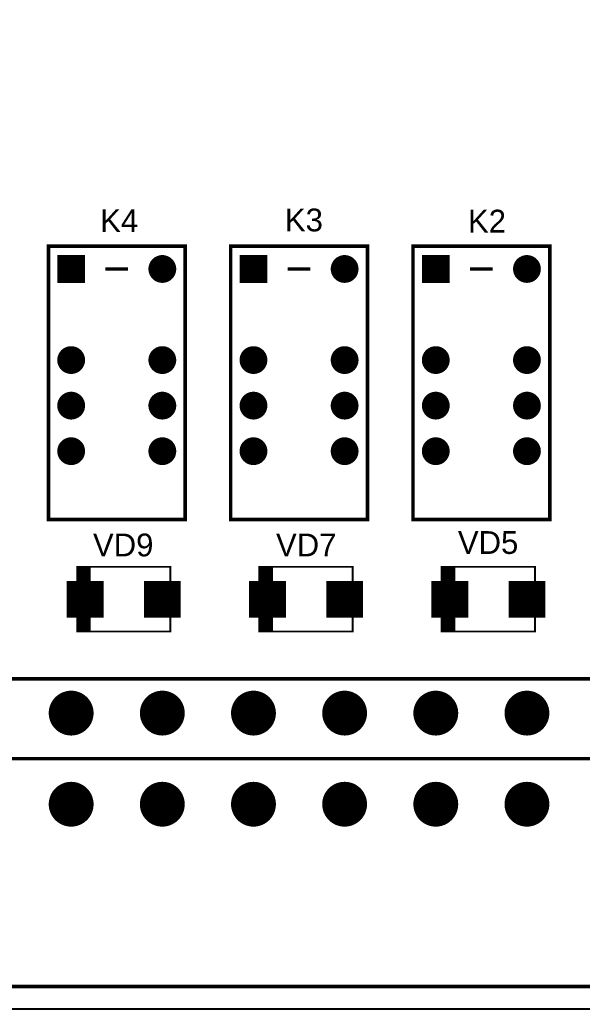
# Model space of a CAD drawing. Extents: x 51 to 816, y 111 to 274.
# Drawn here: x 275.6 to 314.8, y 122.9 to 191.9 of the extents above; entities that cross this region are included whole.
import ezdxf
from ezdxf.enums import TextEntityAlignment as Align

# ---------------------------------------------------------------- set-up
doc = ezdxf.new("R2010")
doc.units = 0
doc.header["$MEASUREMENT"] = 0
doc.layers.add('BOARD', color=7, linetype='Continuous')
doc.layers.add('TOP', color=7, linetype='Continuous')

msp = doc.modelspace()

# ---------------------------------------------------------------- linework, layer by layer
at = {"layer": 'BOARD'}
msp.add_lwpolyline([(63.2722, 251.484), (354.4197, 251.484), (354.4197, 122.8965), (63.2722, 122.8965)], close=True, dxfattribs=at)
at = {"layer": 'TOP'}
for points, const_width in [([(277.5847, 176.0778), (287.1097, 176.0778), (287.1097, 157.0278), (277.5847, 157.0278)], 0.25), ([(290.2847, 176.0778), (299.8097, 176.0778), (299.8097, 157.0278), (290.2847, 157.0278)], 0.25), ([(302.9847, 176.0778), (312.5097, 176.0778), (312.5097, 157.0278), (302.9847, 157.0278)], 0.25), ([(278.266, 175.3965), (280.0785, 175.3965), (280.0785, 173.584), (278.266, 173.584)], 0.125), ([(290.966, 175.3965), (292.7785, 175.3965), (292.7785, 173.584), (290.966, 173.584)], 0.125), ([(303.666, 175.3965), (305.4785, 175.3965), (305.4785, 173.584), (303.666, 173.584)], 0.125), ([(279.5847, 149.219), (279.5847, 153.724), (286.0847, 153.724), (286.0847, 149.219)], 0.125), ([(292.2847, 149.219), (292.2847, 153.724), (298.7847, 153.724), (298.7847, 149.219)], 0.125), ([(304.9847, 149.219), (304.9847, 153.724), (311.4847, 153.724), (311.4847, 149.219)], 0.125), ([(278.9285, 152.6903), (281.366, 152.6903), (281.366, 150.2528), (278.9285, 150.2528)], 0.125), ([(284.3035, 152.6903), (286.741, 152.6903), (286.741, 150.2528), (284.3035, 150.2528)], 0.125), ([(291.6285, 152.6903), (294.066, 152.6903), (294.066, 150.2528), (291.6285, 150.2528)], 0.125), ([(297.0035, 152.6903), (299.441, 152.6903), (299.441, 150.2528), (297.0035, 150.2528)], 0.125), ([(304.3285, 152.6903), (306.766, 152.6903), (306.766, 150.2528), (304.3285, 150.2528)], 0.125), ([(309.7035, 152.6903), (312.141, 152.6903), (312.141, 150.2528), (309.7035, 150.2528)], 0.125), ([(329.1785, 145.9153), (222.816, 145.9153), (222.816, 124.484), (329.1785, 124.484)], 0.25), ([(222.816, 140.359), (329.1785, 140.359), (329.1785, 124.484), (222.816, 124.484)], 0.25)]:
    msp.add_lwpolyline(points, close=True, dxfattribs=dict(at, const_width=const_width))
for points, const_width in [([(278.3035, 175.3965), (278.3035, 173.584)], 0.125), ([(278.4285, 175.3965), (278.4285, 173.584)], 0.125), ([(278.5535, 175.3965), (278.5535, 173.584)], 0.125), ([(278.6785, 175.3965), (278.6785, 173.584)], 0.125), ([(278.8035, 175.3965), (278.8035, 173.584)], 0.125), ([(278.9285, 175.3965), (278.9285, 173.584)], 0.125), ([(279.0535, 175.3965), (279.0535, 173.584)], 0.125), ([(279.1785, 175.3965), (279.1785, 173.584)], 0.125), ([(279.3035, 175.3965), (279.3035, 173.584)], 0.125), ([(279.4285, 175.3965), (279.4285, 173.584)], 0.125), ([(279.5535, 175.3965), (279.5535, 173.584)], 0.125), ([(279.6785, 175.3965), (279.6785, 173.584)], 0.125), ([(279.8035, 175.3965), (279.8035, 173.584)], 0.125), ([(279.9285, 175.3965), (279.9285, 173.584)], 0.125), ([(280.0535, 175.3965), (280.0535, 173.584)], 0.125), ([(284.9285, 175.174), (284.9285, 173.8065)], 0.125), ([(285.0535, 175.2653), (285.0535, 173.7153)], 0.125), ([(285.1785, 175.3278), (285.1785, 173.6528)], 0.125), ([(285.3035, 175.369), (285.3035, 173.6115)], 0.125), ([(285.4285, 175.3915), (285.4285, 173.589)], 0.125), ([(285.5535, 175.3953), (285.5535, 173.5853)], 0.125), ([(285.6785, 175.3828), (285.6785, 173.5978)], 0.125), ([(285.8035, 175.3515), (285.8035, 173.629)], 0.125), ([(285.9285, 175.3003), (285.9285, 173.6803)], 0.125), ([(286.0535, 175.224), (286.0535, 173.7565)], 0.125), ([(286.1785, 175.1153), (286.1785, 173.8653)], 0.125), ([(291.0535, 175.3965), (291.0535, 173.584)], 0.125), ([(291.1785, 175.3965), (291.1785, 173.584)], 0.125), ([(291.3035, 175.3965), (291.3035, 173.584)], 0.125), ([(291.4285, 175.3965), (291.4285, 173.584)], 0.125), ([(291.5535, 175.3965), (291.5535, 173.584)], 0.125), ([(291.6785, 175.3965), (291.6785, 173.584)], 0.125), ([(291.8035, 175.3965), (291.8035, 173.584)], 0.125), ([(291.9285, 175.3965), (291.9285, 173.584)], 0.125), ([(292.0535, 175.3965), (292.0535, 173.584)], 0.125), ([(292.1785, 175.3965), (292.1785, 173.584)], 0.125), ([(292.3035, 175.3965), (292.3035, 173.584)], 0.125), ([(292.4285, 175.3965), (292.4285, 173.584)], 0.125), ([(292.5535, 175.3965), (292.5535, 173.584)], 0.125), ([(292.6785, 175.3965), (292.6785, 173.584)], 0.125), ([(297.5535, 175.1015), (297.5535, 173.879)], 0.125), ([(297.6785, 175.2153), (297.6785, 173.7653)], 0.125), ([(297.8035, 175.2928), (297.8035, 173.6878)], 0.125), ([(297.9285, 175.3465), (297.9285, 173.634)], 0.125), ([(298.0535, 175.3803), (298.0535, 173.6003)], 0.125), ([(298.1785, 175.3953), (298.1785, 173.5853)], 0.125), ([(298.3035, 175.3928), (298.3035, 173.5878)], 0.125), ([(298.4285, 175.3715), (298.4285, 173.609)], 0.125), ([(298.5535, 175.3328), (298.5535, 173.6478)], 0.125), ([(298.6785, 175.2728), (298.6785, 173.7078)], 0.125), ([(298.8035, 175.1853), (298.8035, 173.7953)], 0.125), ([(303.6785, 175.3965), (303.6785, 173.584)], 0.125), ([(303.8035, 175.3965), (303.8035, 173.584)], 0.125), ([(303.9285, 175.3965), (303.9285, 173.584)], 0.125), ([(304.0535, 175.3965), (304.0535, 173.584)], 0.125), ([(304.1785, 175.3965), (304.1785, 173.584)], 0.125), ([(304.3035, 175.3965), (304.3035, 173.584)], 0.125), ([(304.4285, 175.3965), (304.4285, 173.584)], 0.125), ([(304.5535, 175.3965), (304.5535, 173.584)], 0.125), ([(304.6785, 175.3965), (304.6785, 173.584)], 0.125), ([(304.8035, 175.3965), (304.8035, 173.584)], 0.125), ([(304.9285, 175.3965), (304.9285, 173.584)], 0.125), ([(305.0535, 175.3965), (305.0535, 173.584)], 0.125), ([(305.1785, 175.3965), (305.1785, 173.584)], 0.125), ([(305.3035, 175.3965), (305.3035, 173.584)], 0.125), ([(305.4285, 175.3965), (305.4285, 173.584)], 0.125), ([(310.3035, 175.1515), (310.3035, 173.829)], 0.125), ([(310.4285, 175.249), (310.4285, 173.7315)], 0.125), ([(310.5535, 175.3178), (310.5535, 173.6628)], 0.125), ([(310.6785, 175.3628), (310.6785, 173.6178)], 0.125), ([(310.8035, 175.3878), (310.8035, 173.5928)], 0.125), ([(310.9285, 175.3953), (310.9285, 173.5853)], 0.125), ([(311.0535, 175.3865), (311.0535, 173.594)], 0.125), ([(311.1785, 175.359), (311.1785, 173.6215)], 0.125), ([(311.3035, 175.3115), (311.3035, 173.669)], 0.125), ([(311.4285, 175.2415), (311.4285, 173.739)], 0.125), ([(311.5535, 175.1403), (311.5535, 173.8403)], 0.125), ([(281.5535, 174.4903), (283.141, 174.4903)], 0.25), ([(284.6785, 174.8203), (284.6785, 174.1603)], 0.125), ([(284.8035, 175.0415), (284.8035, 173.939)], 0.125), ([(286.3035, 174.949), (286.3035, 174.0315)], 0.125), ([(294.2535, 174.4903), (295.841, 174.4903)], 0.25), ([(297.4285, 174.9265), (297.4285, 174.054)], 0.125), ([(298.9285, 175.0578), (298.9285, 173.9228)], 0.125), ([(299.0535, 174.8503), (299.0535, 174.1303)], 0.125), ([(306.9535, 174.4903), (308.541, 174.4903)], 0.25), ([(310.0535, 174.7478), (310.0535, 174.2328)], 0.125), ([(310.1785, 175.0078), (310.1785, 173.9728)], 0.125), ([(311.6785, 174.989), (311.6785, 173.9915)], 0.125), ([(311.8035, 174.7015), (311.8035, 174.279)], 0.125), ([(278.6785, 168.899), (278.6785, 167.3815)], 0.125), ([(278.8035, 168.9678), (278.8035, 167.3128)], 0.125), ([(278.9285, 169.0128), (278.9285, 167.2678)], 0.125), ([(279.0535, 169.0378), (279.0535, 167.2428)], 0.125), ([(279.1785, 169.0453), (279.1785, 167.2353)], 0.125), ([(279.3035, 169.0365), (279.3035, 167.244)], 0.125), ([(279.4285, 169.009), (279.4285, 167.2715)], 0.125), ([(279.5535, 168.9615), (279.5535, 167.319)], 0.125), ([(285.0535, 168.9153), (285.0535, 167.3653)], 0.125), ([(285.1785, 168.9778), (285.1785, 167.3028)], 0.125), ([(285.3035, 169.019), (285.3035, 167.2615)], 0.125), ([(285.4285, 169.0415), (285.4285, 167.239)], 0.125), ([(285.5535, 169.0453), (285.5535, 167.2353)], 0.125), ([(285.6785, 169.0328), (285.6785, 167.2478)], 0.125), ([(285.8035, 169.0015), (285.8035, 167.279)], 0.125), ([(285.9285, 168.9503), (285.9285, 167.3303)], 0.125), ([(291.4285, 168.9303), (291.4285, 167.3503)], 0.125), ([(291.5535, 168.9878), (291.5535, 167.2928)], 0.125), ([(291.6785, 169.0253), (291.6785, 167.2553)], 0.125), ([(291.8035, 169.0428), (291.8035, 167.2378)], 0.125), ([(291.9285, 169.044), (291.9285, 167.2365)], 0.125), ([(292.0535, 169.0278), (292.0535, 167.2528)], 0.125), ([(292.1785, 168.9928), (292.1785, 167.2878)], 0.125), ([(292.3035, 168.9365), (292.3035, 167.344)], 0.125), ([(297.8035, 168.9428), (297.8035, 167.3378)], 0.125), ([(297.9285, 168.9965), (297.9285, 167.284)], 0.125), ([(298.0535, 169.0303), (298.0535, 167.2503)], 0.125), ([(298.1785, 169.0453), (298.1785, 167.2353)], 0.125), ([(298.3035, 169.0428), (298.3035, 167.2378)], 0.125), ([(298.4285, 169.0215), (298.4285, 167.259)], 0.125), ([(298.5535, 168.9828), (298.5535, 167.2978)], 0.125), ([(298.6785, 168.9228), (298.6785, 167.3578)], 0.125), ([(304.1785, 168.9553), (304.1785, 167.3253)], 0.125), ([(304.3035, 169.0053), (304.3035, 167.2753)], 0.125), ([(304.4285, 169.034), (304.4285, 167.2465)], 0.125), ([(304.5535, 169.0453), (304.5535, 167.2353)], 0.125), ([(304.6785, 169.0403), (304.6785, 167.2403)], 0.125), ([(304.8035, 169.0153), (304.8035, 167.2653)], 0.125), ([(304.9285, 168.9728), (304.9285, 167.3078)], 0.125), ([(305.0535, 168.9078), (305.0535, 167.3728)], 0.125), ([(310.4285, 168.899), (310.4285, 167.3815)], 0.125), ([(310.5535, 168.9678), (310.5535, 167.3128)], 0.125), ([(310.6785, 169.0128), (310.6785, 167.2678)], 0.125), ([(310.8035, 169.0378), (310.8035, 167.2428)], 0.125), ([(310.9285, 169.0453), (310.9285, 167.2353)], 0.125), ([(311.0535, 169.0365), (311.0535, 167.244)], 0.125), ([(311.1785, 169.009), (311.1785, 167.2715)], 0.125), ([(311.3035, 168.9615), (311.3035, 167.319)], 0.125), ([(278.3035, 168.3978), (278.3035, 167.8828)], 0.125), ([(278.4285, 168.6578), (278.4285, 167.6228)], 0.125), ([(278.5535, 168.8015), (278.5535, 167.479)], 0.125), ([(279.6785, 168.8915), (279.6785, 167.389)], 0.125), ([(279.8035, 168.7903), (279.8035, 167.4903)], 0.125), ([(279.9285, 168.639), (279.9285, 167.6415)], 0.125), ([(280.0535, 168.3515), (280.0535, 167.929)], 0.125), ([(284.6785, 168.4703), (284.6785, 167.8103)], 0.125), ([(284.8035, 168.6915), (284.8035, 167.589)], 0.125), ([(284.9285, 168.824), (284.9285, 167.4565)], 0.125), ([(286.0535, 168.874), (286.0535, 167.4065)], 0.125), ([(286.1785, 168.7653), (286.1785, 167.5153)], 0.125), ([(286.3035, 168.599), (286.3035, 167.6815)], 0.125), ([(291.0535, 168.5278), (291.0535, 167.7528)], 0.125), ([(291.1785, 168.7228), (291.1785, 167.5578)], 0.125), ([(291.3035, 168.8453), (291.3035, 167.4353)], 0.125), ([(292.4285, 168.8553), (292.4285, 167.4253)], 0.125), ([(292.5535, 168.7378), (292.5535, 167.5428)], 0.125), ([(292.6785, 168.554), (292.6785, 167.7265)], 0.125), ([(297.4285, 168.5765), (297.4285, 167.704)], 0.125), ([(297.5535, 168.7515), (297.5535, 167.529)], 0.125), ([(297.6785, 168.8653), (297.6785, 167.4153)], 0.125), ([(298.8035, 168.8353), (298.8035, 167.4453)], 0.125), ([(298.9285, 168.7078), (298.9285, 167.5728)], 0.125), ([(299.0535, 168.5003), (299.0535, 167.7803)], 0.125), ([(303.6785, 168.2903), (303.6785, 167.9903)], 0.125), ([(303.8035, 168.619), (303.8035, 167.6615)], 0.125), ([(303.9285, 168.7778), (303.9285, 167.5028)], 0.125), ([(304.0535, 168.8828), (304.0535, 167.3978)], 0.125), ([(305.1785, 168.8128), (305.1785, 167.4678)], 0.125), ([(305.3035, 168.6753), (305.3035, 167.6053)], 0.125), ([(305.4285, 168.4365), (305.4285, 167.844)], 0.125), ([(310.0535, 168.3978), (310.0535, 167.8828)], 0.125), ([(310.1785, 168.6578), (310.1785, 167.6228)], 0.125), ([(310.3035, 168.8015), (310.3035, 167.479)], 0.125), ([(311.4285, 168.8915), (311.4285, 167.389)], 0.125), ([(311.5535, 168.7903), (311.5535, 167.4903)], 0.125), ([(311.6785, 168.639), (311.6785, 167.6415)], 0.125), ([(311.8035, 168.3515), (311.8035, 167.929)], 0.125), ([(278.4285, 165.4828), (278.4285, 164.4478)], 0.125), ([(278.5535, 165.6265), (278.5535, 164.304)], 0.125), ([(278.6785, 165.724), (278.6785, 164.2065)], 0.125), ([(278.8035, 165.7928), (278.8035, 164.1378)], 0.125), ([(278.9285, 165.8378), (278.9285, 164.0928)], 0.125), ([(279.0535, 165.8628), (279.0535, 164.0678)], 0.125), ([(279.1785, 165.8703), (279.1785, 164.0603)], 0.125), ([(279.3035, 165.8615), (279.3035, 164.069)], 0.125), ([(279.4285, 165.834), (279.4285, 164.0965)], 0.125), ([(279.5535, 165.7865), (279.5535, 164.144)], 0.125), ([(279.6785, 165.7165), (279.6785, 164.214)], 0.125), ([(279.8035, 165.6153), (279.8035, 164.3153)], 0.125), ([(279.9285, 165.464), (279.9285, 164.4665)], 0.125), ([(284.8035, 165.5165), (284.8035, 164.414)], 0.125), ([(284.9285, 165.649), (284.9285, 164.2815)], 0.125), ([(285.0535, 165.7403), (285.0535, 164.1903)], 0.125), ([(285.1785, 165.8028), (285.1785, 164.1278)], 0.125), ([(285.3035, 165.844), (285.3035, 164.0865)], 0.125), ([(285.4285, 165.8665), (285.4285, 164.064)], 0.125), ([(285.5535, 165.8703), (285.5535, 164.0603)], 0.125), ([(285.6785, 165.8578), (285.6785, 164.0728)], 0.125), ([(285.8035, 165.8265), (285.8035, 164.104)], 0.125), ([(285.9285, 165.7753), (285.9285, 164.1553)], 0.125), ([(286.0535, 165.699), (286.0535, 164.2315)], 0.125), ([(286.1785, 165.5903), (286.1785, 164.3403)], 0.125), ([(291.1785, 165.5478), (291.1785, 164.3828)], 0.125), ([(291.3035, 165.6703), (291.3035, 164.2603)], 0.125), ([(291.4285, 165.7553), (291.4285, 164.1753)], 0.125), ([(291.5535, 165.8128), (291.5535, 164.1178)], 0.125), ([(291.6785, 165.8503), (291.6785, 164.0803)], 0.125), ([(291.8035, 165.8678), (291.8035, 164.0628)], 0.125), ([(291.9285, 165.869), (291.9285, 164.0615)], 0.125), ([(292.0535, 165.8528), (292.0535, 164.0778)], 0.125), ([(292.1785, 165.8178), (292.1785, 164.1128)], 0.125), ([(292.3035, 165.7615), (292.3035, 164.169)], 0.125), ([(292.4285, 165.6803), (292.4285, 164.2503)], 0.125), ([(292.5535, 165.5628), (292.5535, 164.3678)], 0.125), ([(297.5535, 165.5765), (297.5535, 164.354)], 0.125), ([(297.6785, 165.6903), (297.6785, 164.2403)], 0.125), ([(297.8035, 165.7678), (297.8035, 164.1628)], 0.125), ([(297.9285, 165.8215), (297.9285, 164.109)], 0.125), ([(298.0535, 165.8553), (298.0535, 164.0753)], 0.125), ([(298.1785, 165.8703), (298.1785, 164.0603)], 0.125), ([(298.3035, 165.8678), (298.3035, 164.0628)], 0.125), ([(298.4285, 165.8465), (298.4285, 164.084)], 0.125), ([(298.5535, 165.8078), (298.5535, 164.1228)], 0.125), ([(298.6785, 165.7478), (298.6785, 164.1828)], 0.125), ([(298.8035, 165.6603), (298.8035, 164.2703)], 0.125), ([(298.9285, 165.5328), (298.9285, 164.3978)], 0.125), ([(303.9285, 165.6028), (303.9285, 164.3278)], 0.125), ([(304.0535, 165.7078), (304.0535, 164.2228)], 0.125), ([(304.1785, 165.7803), (304.1785, 164.1503)], 0.125), ([(304.3035, 165.8303), (304.3035, 164.1003)], 0.125), ([(304.4285, 165.859), (304.4285, 164.0715)], 0.125), ([(304.5535, 165.8703), (304.5535, 164.0603)], 0.125), ([(304.6785, 165.8653), (304.6785, 164.0653)], 0.125), ([(304.8035, 165.8403), (304.8035, 164.0903)], 0.125), ([(304.9285, 165.7978), (304.9285, 164.1328)], 0.125), ([(305.0535, 165.7328), (305.0535, 164.1978)], 0.125), ([(305.1785, 165.6378), (305.1785, 164.2928)], 0.125), ([(305.3035, 165.5003), (305.3035, 164.4303)], 0.125), ([(310.1785, 165.4828), (310.1785, 164.4478)], 0.125), ([(310.3035, 165.6265), (310.3035, 164.304)], 0.125), ([(310.4285, 165.724), (310.4285, 164.2065)], 0.125), ([(310.5535, 165.7928), (310.5535, 164.1378)], 0.125), ([(310.6785, 165.8378), (310.6785, 164.0928)], 0.125), ([(310.8035, 165.8628), (310.8035, 164.0678)], 0.125), ([(310.9285, 165.8703), (310.9285, 164.0603)], 0.125), ([(311.0535, 165.8615), (311.0535, 164.069)], 0.125), ([(311.1785, 165.834), (311.1785, 164.0965)], 0.125), ([(311.3035, 165.7865), (311.3035, 164.144)], 0.125), ([(311.4285, 165.7165), (311.4285, 164.214)], 0.125), ([(311.5535, 165.6153), (311.5535, 164.3153)], 0.125), ([(311.6785, 165.464), (311.6785, 164.4665)], 0.125), ([(278.3035, 165.2228), (278.3035, 164.7078)], 0.125), ([(280.0535, 165.1765), (280.0535, 164.754)], 0.125), ([(284.6785, 165.2953), (284.6785, 164.6353)], 0.125), ([(286.3035, 165.424), (286.3035, 164.5065)], 0.125), ([(291.0535, 165.3528), (291.0535, 164.5778)], 0.125), ([(292.6785, 165.379), (292.6785, 164.5515)], 0.125), ([(297.4285, 165.4015), (297.4285, 164.529)], 0.125), ([(299.0535, 165.3253), (299.0535, 164.6053)], 0.125), ([(303.6785, 165.1153), (303.6785, 164.8153)], 0.125), ([(303.8035, 165.444), (303.8035, 164.4865)], 0.125), ([(305.4285, 165.2615), (305.4285, 164.669)], 0.125), ([(310.0535, 165.2228), (310.0535, 164.7078)], 0.125), ([(311.8035, 165.1765), (311.8035, 164.754)], 0.125), ([(279.0535, 162.6878), (279.0535, 160.8928)], 0.125), ([(279.1785, 162.6953), (279.1785, 160.8853)], 0.125), ([(285.4285, 162.6915), (285.4285, 160.889)], 0.125), ([(285.5535, 162.6953), (285.5535, 160.8853)], 0.125), ([(291.8035, 162.6928), (291.8035, 160.8878)], 0.125), ([(291.9285, 162.694), (291.9285, 160.8865)], 0.125), ([(298.1785, 162.6953), (298.1785, 160.8853)], 0.125), ([(298.3035, 162.6928), (298.3035, 160.8878)], 0.125), ([(304.5535, 162.6953), (304.5535, 160.8853)], 0.125), ([(304.6785, 162.6903), (304.6785, 160.8903)], 0.125), ([(310.8035, 162.6878), (310.8035, 160.8928)], 0.125), ([(310.9285, 162.6953), (310.9285, 160.8853)], 0.125), ([(278.3035, 162.0478), (278.3035, 161.5328)], 0.125), ([(278.4285, 162.3078), (278.4285, 161.2728)], 0.125), ([(278.5535, 162.4515), (278.5535, 161.129)], 0.125), ([(278.6785, 162.549), (278.6785, 161.0315)], 0.125), ([(278.8035, 162.6178), (278.8035, 160.9628)], 0.125), ([(278.9285, 162.6628), (278.9285, 160.9178)], 0.125), ([(279.3035, 162.6865), (279.3035, 160.894)], 0.125), ([(279.4285, 162.659), (279.4285, 160.9215)], 0.125), ([(279.5535, 162.6115), (279.5535, 160.969)], 0.125), ([(279.6785, 162.5415), (279.6785, 161.039)], 0.125), ([(279.8035, 162.4403), (279.8035, 161.1403)], 0.125), ([(279.9285, 162.289), (279.9285, 161.2915)], 0.125), ([(280.0535, 162.0015), (280.0535, 161.579)], 0.125), ([(284.6785, 162.1203), (284.6785, 161.4603)], 0.125), ([(284.8035, 162.3415), (284.8035, 161.239)], 0.125), ([(284.9285, 162.474), (284.9285, 161.1065)], 0.125), ([(285.0535, 162.5653), (285.0535, 161.0153)], 0.125), ([(285.1785, 162.6278), (285.1785, 160.9528)], 0.125), ([(285.3035, 162.669), (285.3035, 160.9115)], 0.125), ([(285.6785, 162.6828), (285.6785, 160.8978)], 0.125), ([(285.8035, 162.6515), (285.8035, 160.929)], 0.125), ([(285.9285, 162.6003), (285.9285, 160.9803)], 0.125), ([(286.0535, 162.524), (286.0535, 161.0565)], 0.125), ([(286.1785, 162.4153), (286.1785, 161.1653)], 0.125), ([(286.3035, 162.249), (286.3035, 161.3315)], 0.125), ([(291.0535, 162.1778), (291.0535, 161.4028)], 0.125), ([(291.1785, 162.3728), (291.1785, 161.2078)], 0.125), ([(291.3035, 162.4953), (291.3035, 161.0853)], 0.125), ([(291.4285, 162.5803), (291.4285, 161.0003)], 0.125), ([(291.5535, 162.6378), (291.5535, 160.9428)], 0.125), ([(291.6785, 162.6753), (291.6785, 160.9053)], 0.125), ([(292.0535, 162.6778), (292.0535, 160.9028)], 0.125), ([(292.1785, 162.6428), (292.1785, 160.9378)], 0.125), ([(292.3035, 162.5865), (292.3035, 160.994)], 0.125), ([(292.4285, 162.5053), (292.4285, 161.0753)], 0.125), ([(292.5535, 162.3878), (292.5535, 161.1928)], 0.125), ([(292.6785, 162.204), (292.6785, 161.3765)], 0.125), ([(297.4285, 162.2265), (297.4285, 161.354)], 0.125), ([(297.5535, 162.4015), (297.5535, 161.179)], 0.125), ([(297.6785, 162.5153), (297.6785, 161.0653)], 0.125), ([(297.8035, 162.5928), (297.8035, 160.9878)], 0.125), ([(297.9285, 162.6465), (297.9285, 160.934)], 0.125), ([(298.0535, 162.6803), (298.0535, 160.9003)], 0.125), ([(298.4285, 162.6715), (298.4285, 160.909)], 0.125), ([(298.5535, 162.6328), (298.5535, 160.9478)], 0.125), ([(298.6785, 162.5728), (298.6785, 161.0078)], 0.125), ([(298.8035, 162.4853), (298.8035, 161.0953)], 0.125), ([(298.9285, 162.3578), (298.9285, 161.2228)], 0.125), ([(299.0535, 162.1503), (299.0535, 161.4303)], 0.125), ([(303.8035, 162.269), (303.8035, 161.3115)], 0.125), ([(303.9285, 162.4278), (303.9285, 161.1528)], 0.125), ([(304.0535, 162.5328), (304.0535, 161.0478)], 0.125), ([(304.1785, 162.6053), (304.1785, 160.9753)], 0.125), ([(304.3035, 162.6553), (304.3035, 160.9253)], 0.125), ([(304.4285, 162.684), (304.4285, 160.8965)], 0.125), ([(304.8035, 162.6653), (304.8035, 160.9153)], 0.125), ([(304.9285, 162.6228), (304.9285, 160.9578)], 0.125), ([(305.0535, 162.5578), (305.0535, 161.0228)], 0.125), ([(305.1785, 162.4628), (305.1785, 161.1178)], 0.125), ([(305.3035, 162.3253), (305.3035, 161.2553)], 0.125), ([(305.4285, 162.0865), (305.4285, 161.494)], 0.125), ([(310.0535, 162.0478), (310.0535, 161.5328)], 0.125), ([(310.1785, 162.3078), (310.1785, 161.2728)], 0.125), ([(310.3035, 162.4515), (310.3035, 161.129)], 0.125), ([(310.4285, 162.549), (310.4285, 161.0315)], 0.125), ([(310.5535, 162.6178), (310.5535, 160.9628)], 0.125), ([(310.6785, 162.6628), (310.6785, 160.9178)], 0.125), ([(311.0535, 162.6865), (311.0535, 160.894)], 0.125), ([(311.1785, 162.659), (311.1785, 160.9215)], 0.125), ([(311.3035, 162.6115), (311.3035, 160.969)], 0.125), ([(311.4285, 162.5415), (311.4285, 161.039)], 0.125), ([(311.5535, 162.4403), (311.5535, 161.1403)], 0.125), ([(311.6785, 162.289), (311.6785, 161.2915)], 0.125), ([(311.8035, 162.0015), (311.8035, 161.579)], 0.125), ([(303.6785, 161.9403), (303.6785, 161.6403)], 0.125), ([(279.7097, 149.219), (279.7097, 153.724)], 0.125), ([(279.8347, 149.219), (279.8347, 153.724)], 0.125), ([(279.9597, 149.219), (279.9597, 153.724)], 0.125), ([(280.0847, 149.219), (280.0847, 153.724)], 0.125), ([(280.2097, 149.219), (280.2097, 153.724)], 0.125), ([(280.3347, 149.219), (280.3347, 153.724)], 0.125), ([(280.4597, 149.219), (280.4597, 153.724)], 0.125), ([(292.4097, 149.219), (292.4097, 153.724)], 0.125), ([(292.5347, 149.219), (292.5347, 153.724)], 0.125), ([(292.6597, 149.219), (292.6597, 153.724)], 0.125), ([(292.7847, 149.219), (292.7847, 153.724)], 0.125), ([(292.9097, 149.219), (292.9097, 153.724)], 0.125), ([(293.0347, 149.219), (293.0347, 153.724)], 0.125), ([(293.1597, 149.219), (293.1597, 153.724)], 0.125), ([(305.1097, 149.219), (305.1097, 153.724)], 0.125), ([(305.2347, 149.219), (305.2347, 153.724)], 0.125), ([(305.3597, 149.219), (305.3597, 153.724)], 0.125), ([(305.4847, 149.219), (305.4847, 153.724)], 0.125), ([(305.6097, 149.219), (305.6097, 153.724)], 0.125), ([(305.7347, 149.219), (305.7347, 153.724)], 0.125), ([(305.8597, 149.219), (305.8597, 153.724)], 0.125), ([(278.9285, 152.6903), (278.9285, 150.2528)], 0.125), ([(279.0535, 152.6903), (279.0535, 150.2528)], 0.125), ([(279.1785, 152.6903), (279.1785, 150.2528)], 0.125), ([(279.3035, 152.6903), (279.3035, 150.2528)], 0.125), ([(279.4285, 152.6903), (279.4285, 150.2528)], 0.125), ([(279.5535, 152.6903), (279.5535, 150.2528)], 0.125), ([(279.6785, 152.6903), (279.6785, 150.2528)], 0.125), ([(279.8035, 152.6903), (279.8035, 150.2528)], 0.125), ([(279.9285, 152.6903), (279.9285, 150.2528)], 0.125), ([(280.0535, 152.6903), (280.0535, 150.2528)], 0.125), ([(280.1785, 152.6903), (280.1785, 150.2528)], 0.125), ([(280.3035, 152.6903), (280.3035, 150.2528)], 0.125), ([(280.4285, 152.6903), (280.4285, 150.2528)], 0.125), ([(280.5535, 152.6903), (280.5535, 150.2528)], 0.125), ([(280.6785, 152.6903), (280.6785, 150.2528)], 0.125), ([(280.8035, 152.6903), (280.8035, 150.2528)], 0.125), ([(280.9285, 152.6903), (280.9285, 150.2528)], 0.125), ([(281.0535, 152.6903), (281.0535, 150.2528)], 0.125), ([(281.1785, 152.6903), (281.1785, 150.2528)], 0.125), ([(281.3035, 152.6903), (281.3035, 150.2528)], 0.125), ([(284.3035, 152.6903), (284.3035, 150.2528)], 0.125), ([(284.4285, 152.6903), (284.4285, 150.2528)], 0.125), ([(284.5535, 152.6903), (284.5535, 150.2528)], 0.125), ([(284.6785, 152.6903), (284.6785, 150.2528)], 0.125), ([(284.8035, 152.6903), (284.8035, 150.2528)], 0.125), ([(284.9285, 152.6903), (284.9285, 150.2528)], 0.125), ([(285.0535, 152.6903), (285.0535, 150.2528)], 0.125), ([(285.1785, 152.6903), (285.1785, 150.2528)], 0.125), ([(285.3035, 152.6903), (285.3035, 150.2528)], 0.125), ([(285.4285, 152.6903), (285.4285, 150.2528)], 0.125), ([(285.5535, 152.6903), (285.5535, 150.2528)], 0.125), ([(285.6785, 152.6903), (285.6785, 150.2528)], 0.125), ([(285.8035, 152.6903), (285.8035, 150.2528)], 0.125), ([(285.9285, 152.6903), (285.9285, 150.2528)], 0.125), ([(286.0535, 152.6903), (286.0535, 150.2528)], 0.125), ([(286.1785, 152.6903), (286.1785, 150.2528)], 0.125), ([(286.3035, 152.6903), (286.3035, 150.2528)], 0.125), ([(286.4285, 152.6903), (286.4285, 150.2528)], 0.125), ([(286.5535, 152.6903), (286.5535, 150.2528)], 0.125), ([(286.6785, 152.6903), (286.6785, 150.2528)], 0.125), ([(291.6785, 152.6903), (291.6785, 150.2528)], 0.125), ([(291.8035, 152.6903), (291.8035, 150.2528)], 0.125), ([(291.9285, 152.6903), (291.9285, 150.2528)], 0.125), ([(292.0535, 152.6903), (292.0535, 150.2528)], 0.125), ([(292.1785, 152.6903), (292.1785, 150.2528)], 0.125), ([(292.3035, 152.6903), (292.3035, 150.2528)], 0.125), ([(292.4285, 152.6903), (292.4285, 150.2528)], 0.125), ([(292.5535, 152.6903), (292.5535, 150.2528)], 0.125), ([(292.6785, 152.6903), (292.6785, 150.2528)], 0.125), ([(292.8035, 152.6903), (292.8035, 150.2528)], 0.125), ([(292.9285, 152.6903), (292.9285, 150.2528)], 0.125), ([(293.0535, 152.6903), (293.0535, 150.2528)], 0.125), ([(293.1785, 152.6903), (293.1785, 150.2528)], 0.125), ([(293.3035, 152.6903), (293.3035, 150.2528)], 0.125), ([(293.4285, 152.6903), (293.4285, 150.2528)], 0.125), ([(293.5535, 152.6903), (293.5535, 150.2528)], 0.125), ([(293.6785, 152.6903), (293.6785, 150.2528)], 0.125), ([(293.8035, 152.6903), (293.8035, 150.2528)], 0.125), ([(293.9285, 152.6903), (293.9285, 150.2528)], 0.125), ([(294.0535, 152.6903), (294.0535, 150.2528)], 0.125), ([(297.0535, 152.6903), (297.0535, 150.2528)], 0.125), ([(297.1785, 152.6903), (297.1785, 150.2528)], 0.125), ([(297.3035, 152.6903), (297.3035, 150.2528)], 0.125), ([(297.4285, 152.6903), (297.4285, 150.2528)], 0.125), ([(297.5535, 152.6903), (297.5535, 150.2528)], 0.125), ([(297.6785, 152.6903), (297.6785, 150.2528)], 0.125), ([(297.8035, 152.6903), (297.8035, 150.2528)], 0.125), ([(297.9285, 152.6903), (297.9285, 150.2528)], 0.125), ([(298.0535, 152.6903), (298.0535, 150.2528)], 0.125), ([(298.1785, 152.6903), (298.1785, 150.2528)], 0.125), ([(298.3035, 152.6903), (298.3035, 150.2528)], 0.125), ([(298.4285, 152.6903), (298.4285, 150.2528)], 0.125), ([(298.5535, 152.6903), (298.5535, 150.2528)], 0.125), ([(298.6785, 152.6903), (298.6785, 150.2528)], 0.125), ([(298.8035, 152.6903), (298.8035, 150.2528)], 0.125), ([(298.9285, 152.6903), (298.9285, 150.2528)], 0.125), ([(299.0535, 152.6903), (299.0535, 150.2528)], 0.125), ([(299.1785, 152.6903), (299.1785, 150.2528)], 0.125), ([(299.3035, 152.6903), (299.3035, 150.2528)], 0.125), ([(299.4285, 152.6903), (299.4285, 150.2528)], 0.125), ([(304.4285, 152.6903), (304.4285, 150.2528)], 0.125), ([(304.5535, 152.6903), (304.5535, 150.2528)], 0.125), ([(304.6785, 152.6903), (304.6785, 150.2528)], 0.125), ([(304.8035, 152.6903), (304.8035, 150.2528)], 0.125), ([(304.9285, 152.6903), (304.9285, 150.2528)], 0.125), ([(305.0535, 152.6903), (305.0535, 150.2528)], 0.125), ([(305.1785, 152.6903), (305.1785, 150.2528)], 0.125), ([(305.3035, 152.6903), (305.3035, 150.2528)], 0.125), ([(305.4285, 152.6903), (305.4285, 150.2528)], 0.125), ([(305.5535, 152.6903), (305.5535, 150.2528)], 0.125), ([(305.6785, 152.6903), (305.6785, 150.2528)], 0.125), ([(305.8035, 152.6903), (305.8035, 150.2528)], 0.125), ([(305.9285, 152.6903), (305.9285, 150.2528)], 0.125), ([(306.0535, 152.6903), (306.0535, 150.2528)], 0.125), ([(306.1785, 152.6903), (306.1785, 150.2528)], 0.125), ([(306.3035, 152.6903), (306.3035, 150.2528)], 0.125), ([(306.4285, 152.6903), (306.4285, 150.2528)], 0.125), ([(306.5535, 152.6903), (306.5535, 150.2528)], 0.125), ([(306.6785, 152.6903), (306.6785, 150.2528)], 0.125), ([(309.8035, 152.6903), (309.8035, 150.2528)], 0.125), ([(309.9285, 152.6903), (309.9285, 150.2528)], 0.125), ([(310.0535, 152.6903), (310.0535, 150.2528)], 0.125), ([(310.1785, 152.6903), (310.1785, 150.2528)], 0.125), ([(310.3035, 152.6903), (310.3035, 150.2528)], 0.125), ([(310.4285, 152.6903), (310.4285, 150.2528)], 0.125), ([(310.5535, 152.6903), (310.5535, 150.2528)], 0.125), ([(310.6785, 152.6903), (310.6785, 150.2528)], 0.125), ([(310.8035, 152.6903), (310.8035, 150.2528)], 0.125), ([(310.9285, 152.6903), (310.9285, 150.2528)], 0.125), ([(311.0535, 152.6903), (311.0535, 150.2528)], 0.125), ([(311.1785, 152.6903), (311.1785, 150.2528)], 0.125), ([(311.3035, 152.6903), (311.3035, 150.2528)], 0.125), ([(311.4285, 152.6903), (311.4285, 150.2528)], 0.125), ([(311.5535, 152.6903), (311.5535, 150.2528)], 0.125), ([(311.6785, 152.6903), (311.6785, 150.2528)], 0.125), ([(311.8035, 152.6903), (311.8035, 150.2528)], 0.125), ([(311.9285, 152.6903), (311.9285, 150.2528)], 0.125), ([(312.0535, 152.6903), (312.0535, 150.2528)], 0.125), ([(278.4285, 144.8365), (278.4285, 142.2315)], 0.125), ([(278.5535, 144.9003), (278.5535, 142.1678)], 0.125), ([(278.6785, 144.9503), (278.6785, 142.1178)], 0.125), ([(278.8035, 144.9878), (278.8035, 142.0803)], 0.125), ([(278.9285, 145.014), (278.9285, 142.054)], 0.125), ([(279.0535, 145.029), (279.0535, 142.039)], 0.125), ([(279.1785, 145.0328), (279.1785, 142.0353)], 0.125), ([(279.3035, 145.0278), (279.3035, 142.0403)], 0.125), ([(279.4285, 145.0115), (279.4285, 142.0565)], 0.125), ([(279.5535, 144.984), (279.5535, 142.084)], 0.125), ([(279.6785, 144.9453), (279.6785, 142.1228)], 0.125), ([(279.8035, 144.894), (279.8035, 142.174)], 0.125), ([(279.9285, 144.829), (279.9285, 142.239)], 0.125), ([(284.6785, 144.774), (284.6785, 142.294)], 0.125), ([(284.8035, 144.8503), (284.8035, 142.2178)], 0.125), ([(284.9285, 144.9103), (284.9285, 142.1578)], 0.125), ([(285.0535, 144.9578), (285.0535, 142.1103)], 0.125), ([(285.1785, 144.994), (285.1785, 142.074)], 0.125), ([(285.3035, 145.0178), (285.3035, 142.0503)], 0.125), ([(285.4285, 145.0303), (285.4285, 142.0378)], 0.125), ([(285.5535, 145.0328), (285.5535, 142.0353)], 0.125), ([(285.6785, 145.0253), (285.6785, 142.0428)], 0.125), ([(285.8035, 145.0065), (285.8035, 142.0615)], 0.125), ([(285.9285, 144.9778), (285.9285, 142.0903)], 0.125), ([(286.0535, 144.9365), (286.0535, 142.1315)], 0.125), ([(286.1785, 144.8828), (286.1785, 142.1853)], 0.125), ([(286.3035, 144.814), (286.3035, 142.254)], 0.125), ([(291.0535, 144.7903), (291.0535, 142.2778)], 0.125), ([(291.1785, 144.8628), (291.1785, 142.2053)], 0.125), ([(291.3035, 144.9215), (291.3035, 142.1465)], 0.125), ([(291.4285, 144.9665), (291.4285, 142.1015)], 0.125), ([(291.5535, 144.999), (291.5535, 142.069)], 0.125), ([(291.6785, 145.0203), (291.6785, 142.0478)], 0.125), ([(291.8035, 145.0315), (291.8035, 142.0365)], 0.125), ([(291.9285, 145.0328), (291.9285, 142.0353)], 0.125), ([(292.0535, 145.0228), (292.0535, 142.0453)], 0.125), ([(292.1785, 145.0015), (292.1785, 142.0665)], 0.125), ([(292.3035, 144.9703), (292.3035, 142.0978)], 0.125), ([(292.4285, 144.9265), (292.4285, 142.1415)], 0.125), ([(292.5535, 144.8703), (292.5535, 142.1978)], 0.125), ([(292.6785, 144.7978), (292.6785, 142.2703)], 0.125), ([(297.4285, 144.8065), (297.4285, 142.2615)], 0.125), ([(297.5535, 144.8765), (297.5535, 142.1915)], 0.125), ([(297.6785, 144.9315), (297.6785, 142.1365)], 0.125), ([(297.8035, 144.974), (297.8035, 142.094)], 0.125), ([(297.9285, 145.004), (297.9285, 142.064)], 0.125), ([(298.0535, 145.024), (298.0535, 142.044)], 0.125), ([(298.1785, 145.0328), (298.1785, 142.0353)], 0.125), ([(298.3035, 145.0315), (298.3035, 142.0365)], 0.125), ([(298.4285, 145.019), (298.4285, 142.049)], 0.125), ([(298.5535, 144.9965), (298.5535, 142.0715)], 0.125), ([(298.6785, 144.9628), (298.6785, 142.1053)], 0.125), ([(298.8035, 144.9165), (298.8035, 142.1515)], 0.125), ([(298.9285, 144.8565), (298.9285, 142.2115)], 0.125), ([(299.0535, 144.7815), (299.0535, 142.2865)], 0.125), ([(303.8035, 144.8215), (303.8035, 142.2465)], 0.125), ([(303.9285, 144.8878), (303.9285, 142.1803)], 0.125), ([(304.0535, 144.9403), (304.0535, 142.1278)], 0.125), ([(304.1785, 144.9803), (304.1785, 142.0878)], 0.125), ([(304.3035, 145.009), (304.3035, 142.059)], 0.125), ([(304.4285, 145.0265), (304.4285, 142.0415)], 0.125), ([(304.5535, 145.0328), (304.5535, 142.0353)], 0.125), ([(304.6785, 145.029), (304.6785, 142.039)], 0.125), ([(304.8035, 145.0153), (304.8035, 142.0528)], 0.125), ([(304.9285, 144.9903), (304.9285, 142.0778)], 0.125), ([(305.0535, 144.954), (305.0535, 142.114)], 0.125), ([(305.1785, 144.9053), (305.1785, 142.1628)], 0.125), ([(305.3035, 144.8428), (305.3035, 142.2253)], 0.125), ([(305.4285, 144.7653), (305.4285, 142.3028)], 0.125), ([(310.1785, 144.8365), (310.1785, 142.2315)], 0.125), ([(310.3035, 144.9003), (310.3035, 142.1678)], 0.125), ([(310.4285, 144.9503), (310.4285, 142.1178)], 0.125), ([(310.5535, 144.9878), (310.5535, 142.0803)], 0.125), ([(310.6785, 145.014), (310.6785, 142.054)], 0.125), ([(310.8035, 145.029), (310.8035, 142.039)], 0.125), ([(310.9285, 145.0328), (310.9285, 142.0353)], 0.125), ([(311.0535, 145.0278), (311.0535, 142.0403)], 0.125), ([(311.1785, 145.0115), (311.1785, 142.0565)], 0.125), ([(311.3035, 144.984), (311.3035, 142.084)], 0.125), ([(311.4285, 144.9453), (311.4285, 142.1228)], 0.125), ([(311.5535, 144.894), (311.5535, 142.174)], 0.125), ([(311.6785, 144.829), (311.6785, 142.239)], 0.125), ([(277.8035, 144.1465), (277.8035, 142.9215)], 0.125), ([(277.9285, 144.3715), (277.9285, 142.6965)], 0.125), ([(278.0535, 144.5328), (278.0535, 142.5353)], 0.125), ([(278.1785, 144.6565), (278.1785, 142.4115)], 0.125), ([(278.3035, 144.7565), (278.3035, 142.3115)], 0.125), ([(280.0535, 144.7478), (280.0535, 142.3203)], 0.125), ([(280.1785, 144.6453), (280.1785, 142.4228)], 0.125), ([(280.3035, 144.519), (280.3035, 142.549)], 0.125), ([(280.4285, 144.3528), (280.4285, 142.7153)], 0.125), ([(280.5535, 144.1178), (280.5535, 142.9503)], 0.125), ([(284.1785, 144.2003), (284.1785, 142.8678)], 0.125), ([(284.3035, 144.4078), (284.3035, 142.6603)], 0.125), ([(284.4285, 144.5603), (284.4285, 142.5078)], 0.125), ([(284.5535, 144.679), (284.5535, 142.389)], 0.125), ([(286.4285, 144.729), (286.4285, 142.339)], 0.125), ([(286.5535, 144.6228), (286.5535, 142.4453)], 0.125), ([(286.6785, 144.489), (286.6785, 142.579)], 0.125), ([(286.8035, 144.3128), (286.8035, 142.7553)], 0.125), ([(290.5535, 144.2478), (290.5535, 142.8203)], 0.125), ([(290.6785, 144.4415), (290.6785, 142.6265)], 0.125), ([(290.8035, 144.5865), (290.8035, 142.4815)], 0.125), ([(290.9285, 144.699), (290.9285, 142.369)], 0.125), ([(292.8035, 144.709), (292.8035, 142.359)], 0.125), ([(292.9285, 144.599), (292.9285, 142.469)], 0.125), ([(293.0535, 144.4578), (293.0535, 142.6103)], 0.125), ([(293.1785, 144.2703), (293.1785, 142.7978)], 0.125), ([(296.9285, 144.2928), (296.9285, 142.7753)], 0.125), ([(297.0535, 144.474), (297.0535, 142.594)], 0.125), ([(297.1785, 144.6103), (297.1785, 142.4578)], 0.125), ([(297.3035, 144.719), (297.3035, 142.349)], 0.125), ([(299.1785, 144.689), (299.1785, 142.379)], 0.125), ([(299.3035, 144.5728), (299.3035, 142.4953)], 0.125), ([(299.4285, 144.4253), (299.4285, 142.6428)], 0.125), ([(299.5535, 144.224), (299.5535, 142.844)], 0.125), ([(303.1785, 144.0878), (303.1785, 142.9803)], 0.125), ([(303.3035, 144.334), (303.3035, 142.734)], 0.125), ([(303.4285, 144.504), (303.4285, 142.564)], 0.125), ([(303.5535, 144.634), (303.5535, 142.434)], 0.125), ([(303.6785, 144.7378), (303.6785, 142.3303)], 0.125), ([(305.5535, 144.6678), (305.5535, 142.4003)], 0.125), ([(305.6785, 144.5465), (305.6785, 142.5215)], 0.125), ([(305.8035, 144.3903), (305.8035, 142.6778)], 0.125), ([(305.9285, 144.174), (305.9285, 142.894)], 0.125), ([(309.5535, 144.1465), (309.5535, 142.9215)], 0.125), ([(309.6785, 144.3715), (309.6785, 142.6965)], 0.125), ([(309.8035, 144.5328), (309.8035, 142.5353)], 0.125), ([(309.9285, 144.6565), (309.9285, 142.4115)], 0.125), ([(310.0535, 144.7565), (310.0535, 142.3115)], 0.125), ([(311.8035, 144.7478), (311.8035, 142.3203)], 0.125), ([(311.9285, 144.6453), (311.9285, 142.4228)], 0.125), ([(312.0535, 144.519), (312.0535, 142.549)], 0.125), ([(312.1785, 144.3528), (312.1785, 142.7153)], 0.125), ([(312.3035, 144.1178), (312.3035, 142.9503)], 0.125), ([(277.6785, 143.6703), (277.6785, 143.3978)], 0.125), ([(284.0535, 143.8378), (284.0535, 143.2303)], 0.125), ([(286.9285, 144.0553), (286.9285, 143.0128)], 0.125), ([(290.4285, 143.9403), (290.4285, 143.1278)], 0.125), ([(293.3035, 143.9828), (293.3035, 143.0853)], 0.125), ([(296.8035, 144.0203), (296.8035, 143.0478)], 0.125), ([(299.6785, 143.8928), (299.6785, 143.1753)], 0.125), ([(306.0535, 143.7703), (306.0535, 143.2978)], 0.125), ([(309.4285, 143.6703), (309.4285, 143.3978)], 0.125), ([(329.1785, 140.359), (222.816, 140.359)], 0.25), ([(278.6785, 138.6003), (278.6785, 135.7678)], 0.125), ([(278.8035, 138.6378), (278.8035, 135.7303)], 0.125), ([(278.9285, 138.664), (278.9285, 135.704)], 0.125), ([(279.0535, 138.679), (279.0535, 135.689)], 0.125), ([(279.1785, 138.6828), (279.1785, 135.6853)], 0.125), ([(279.3035, 138.6778), (279.3035, 135.6903)], 0.125), ([(279.4285, 138.6615), (279.4285, 135.7065)], 0.125), ([(279.5535, 138.634), (279.5535, 135.734)], 0.125), ([(279.6785, 138.5953), (279.6785, 135.7728)], 0.125), ([(284.9285, 138.5603), (284.9285, 135.8078)], 0.125), ([(285.0535, 138.6078), (285.0535, 135.7603)], 0.125), ([(285.1785, 138.644), (285.1785, 135.724)], 0.125), ([(285.3035, 138.6678), (285.3035, 135.7003)], 0.125), ([(285.4285, 138.6803), (285.4285, 135.6878)], 0.125), ([(285.5535, 138.6828), (285.5535, 135.6853)], 0.125), ([(285.6785, 138.6753), (285.6785, 135.6928)], 0.125), ([(285.8035, 138.6565), (285.8035, 135.7115)], 0.125), ([(285.9285, 138.6278), (285.9285, 135.7403)], 0.125), ([(286.0535, 138.5865), (286.0535, 135.7815)], 0.125), ([(291.3035, 138.5715), (291.3035, 135.7965)], 0.125), ([(291.4285, 138.6165), (291.4285, 135.7515)], 0.125), ([(291.5535, 138.649), (291.5535, 135.719)], 0.125), ([(291.6785, 138.6703), (291.6785, 135.6978)], 0.125), ([(291.8035, 138.6815), (291.8035, 135.6865)], 0.125), ([(291.9285, 138.6828), (291.9285, 135.6853)], 0.125), ([(292.0535, 138.6728), (292.0535, 135.6953)], 0.125), ([(292.1785, 138.6515), (292.1785, 135.7165)], 0.125), ([(292.3035, 138.6203), (292.3035, 135.7478)], 0.125), ([(292.4285, 138.5765), (292.4285, 135.7915)], 0.125), ([(297.6785, 138.5815), (297.6785, 135.7865)], 0.125), ([(297.8035, 138.624), (297.8035, 135.744)], 0.125), ([(297.9285, 138.654), (297.9285, 135.714)], 0.125), ([(298.0535, 138.674), (298.0535, 135.694)], 0.125), ([(298.1785, 138.6828), (298.1785, 135.6853)], 0.125), ([(298.3035, 138.6815), (298.3035, 135.6865)], 0.125), ([(298.4285, 138.669), (298.4285, 135.699)], 0.125), ([(298.5535, 138.6465), (298.5535, 135.7215)], 0.125), ([(298.6785, 138.6128), (298.6785, 135.7553)], 0.125), ([(298.8035, 138.5665), (298.8035, 135.8015)], 0.125), ([(304.0535, 138.5903), (304.0535, 135.7778)], 0.125), ([(304.1785, 138.6303), (304.1785, 135.7378)], 0.125), ([(304.3035, 138.659), (304.3035, 135.709)], 0.125), ([(304.4285, 138.6765), (304.4285, 135.6915)], 0.125), ([(304.5535, 138.6828), (304.5535, 135.6853)], 0.125), ([(304.6785, 138.679), (304.6785, 135.689)], 0.125), ([(304.8035, 138.6653), (304.8035, 135.7028)], 0.125), ([(304.9285, 138.6403), (304.9285, 135.7278)], 0.125), ([(305.0535, 138.604), (305.0535, 135.764)], 0.125), ([(305.1785, 138.5553), (305.1785, 135.8128)], 0.125), ([(310.4285, 138.6003), (310.4285, 135.7678)], 0.125), ([(310.5535, 138.6378), (310.5535, 135.7303)], 0.125), ([(310.6785, 138.664), (310.6785, 135.704)], 0.125), ([(310.8035, 138.679), (310.8035, 135.689)], 0.125), ([(310.9285, 138.6828), (310.9285, 135.6853)], 0.125), ([(311.0535, 138.6778), (311.0535, 135.6903)], 0.125), ([(311.1785, 138.6615), (311.1785, 135.7065)], 0.125), ([(311.3035, 138.634), (311.3035, 135.734)], 0.125), ([(311.4285, 138.5953), (311.4285, 135.7728)], 0.125), ([(277.9285, 138.0215), (277.9285, 136.3465)], 0.125), ([(278.0535, 138.1828), (278.0535, 136.1853)], 0.125), ([(278.1785, 138.3065), (278.1785, 136.0615)], 0.125), ([(278.3035, 138.4065), (278.3035, 135.9615)], 0.125), ([(278.4285, 138.4865), (278.4285, 135.8815)], 0.125), ([(278.5535, 138.5503), (278.5535, 135.8178)], 0.125), ([(279.8035, 138.544), (279.8035, 135.824)], 0.125), ([(279.9285, 138.479), (279.9285, 135.889)], 0.125), ([(280.0535, 138.3978), (280.0535, 135.9703)], 0.125), ([(280.1785, 138.2953), (280.1785, 136.0728)], 0.125), ([(280.3035, 138.169), (280.3035, 136.199)], 0.125), ([(280.4285, 138.0028), (280.4285, 136.3653)], 0.125), ([(284.3035, 138.0578), (284.3035, 136.3103)], 0.125), ([(284.4285, 138.2103), (284.4285, 136.1578)], 0.125), ([(284.5535, 138.329), (284.5535, 136.039)], 0.125), ([(284.6785, 138.424), (284.6785, 135.944)], 0.125), ([(284.8035, 138.5003), (284.8035, 135.8678)], 0.125), ([(286.1785, 138.5328), (286.1785, 135.8353)], 0.125), ([(286.3035, 138.464), (286.3035, 135.904)], 0.125), ([(286.4285, 138.379), (286.4285, 135.989)], 0.125), ([(286.5535, 138.2728), (286.5535, 136.0953)], 0.125), ([(286.6785, 138.139), (286.6785, 136.229)], 0.125), ([(286.8035, 137.9628), (286.8035, 136.4053)], 0.125), ([(290.5535, 137.8978), (290.5535, 136.4703)], 0.125), ([(290.6785, 138.0915), (290.6785, 136.2765)], 0.125), ([(290.8035, 138.2365), (290.8035, 136.1315)], 0.125), ([(290.9285, 138.349), (290.9285, 136.019)], 0.125), ([(291.0535, 138.4403), (291.0535, 135.9278)], 0.125), ([(291.1785, 138.5128), (291.1785, 135.8553)], 0.125), ([(292.5535, 138.5203), (292.5535, 135.8478)], 0.125), ([(292.6785, 138.4478), (292.6785, 135.9203)], 0.125), ([(292.8035, 138.359), (292.8035, 136.009)], 0.125), ([(292.9285, 138.249), (292.9285, 136.119)], 0.125), ([(293.0535, 138.1078), (293.0535, 136.2603)], 0.125), ([(293.1785, 137.9203), (293.1785, 136.4478)], 0.125), ([(296.9285, 137.9428), (296.9285, 136.4253)], 0.125), ([(297.0535, 138.124), (297.0535, 136.244)], 0.125), ([(297.1785, 138.2603), (297.1785, 136.1078)], 0.125), ([(297.3035, 138.369), (297.3035, 135.999)], 0.125), ([(297.4285, 138.4565), (297.4285, 135.9115)], 0.125), ([(297.5535, 138.5265), (297.5535, 135.8415)], 0.125), ([(298.9285, 138.5065), (298.9285, 135.8615)], 0.125), ([(299.0535, 138.4315), (299.0535, 135.9365)], 0.125), ([(299.1785, 138.339), (299.1785, 136.029)], 0.125), ([(299.3035, 138.2228), (299.3035, 136.1453)], 0.125), ([(299.4285, 138.0753), (299.4285, 136.2928)], 0.125), ([(299.5535, 137.874), (299.5535, 136.494)], 0.125), ([(303.3035, 137.984), (303.3035, 136.384)], 0.125), ([(303.4285, 138.154), (303.4285, 136.214)], 0.125), ([(303.5535, 138.284), (303.5535, 136.084)], 0.125), ([(303.6785, 138.3878), (303.6785, 135.9803)], 0.125), ([(303.8035, 138.4715), (303.8035, 135.8965)], 0.125), ([(303.9285, 138.5378), (303.9285, 135.8303)], 0.125), ([(305.3035, 138.4928), (305.3035, 135.8753)], 0.125), ([(305.4285, 138.4153), (305.4285, 135.9528)], 0.125), ([(305.5535, 138.3178), (305.5535, 136.0503)], 0.125), ([(305.6785, 138.1965), (305.6785, 136.1715)], 0.125), ([(305.8035, 138.0403), (305.8035, 136.3278)], 0.125), ([(309.6785, 138.0215), (309.6785, 136.3465)], 0.125), ([(309.8035, 138.1828), (309.8035, 136.1853)], 0.125), ([(309.9285, 138.3065), (309.9285, 136.0615)], 0.125), ([(310.0535, 138.4065), (310.0535, 135.9615)], 0.125), ([(310.1785, 138.4865), (310.1785, 135.8815)], 0.125), ([(310.3035, 138.5503), (310.3035, 135.8178)], 0.125), ([(311.5535, 138.544), (311.5535, 135.824)], 0.125), ([(311.6785, 138.479), (311.6785, 135.889)], 0.125), ([(311.8035, 138.3978), (311.8035, 135.9703)], 0.125), ([(311.9285, 138.2953), (311.9285, 136.0728)], 0.125), ([(312.0535, 138.169), (312.0535, 136.199)], 0.125), ([(312.1785, 138.0028), (312.1785, 136.3653)], 0.125), ([(277.6785, 137.3203), (277.6785, 137.0478)], 0.125), ([(277.8035, 137.7965), (277.8035, 136.5715)], 0.125), ([(280.5535, 137.7678), (280.5535, 136.6003)], 0.125), ([(284.0535, 137.4878), (284.0535, 136.8803)], 0.125), ([(284.1785, 137.8503), (284.1785, 136.5178)], 0.125), ([(286.9285, 137.7053), (286.9285, 136.6628)], 0.125), ([(290.4285, 137.5903), (290.4285, 136.7778)], 0.125), ([(293.3035, 137.6328), (293.3035, 136.7353)], 0.125), ([(296.8035, 137.6703), (296.8035, 136.6978)], 0.125), ([(299.6785, 137.5428), (299.6785, 136.8253)], 0.125), ([(303.1785, 137.7378), (303.1785, 136.6303)], 0.125), ([(305.9285, 137.824), (305.9285, 136.544)], 0.125), ([(306.0535, 137.4203), (306.0535, 136.9478)], 0.125), ([(309.4285, 137.3203), (309.4285, 137.0478)], 0.125), ([(309.5535, 137.7965), (309.5535, 136.5715)], 0.125), ([(312.3035, 137.7678), (312.3035, 136.6003)], 0.125)]:
    msp.add_lwpolyline(points, dxfattribs=dict(at, const_width=const_width))
at = {"layer": 'TOP', "const_width": 0.125}
for points in [[(284.616, 174.4903, 1), (286.4285, 174.4903, 1)], [(297.316, 174.4903, 1), (299.1285, 174.4903, 1)], [(310.016, 174.4903, 1), (311.8285, 174.4903, 1)], [(278.266, 168.1403, 1), (280.0785, 168.1403, 1)], [(284.616, 168.1403, 1), (286.4285, 168.1403, 1)], [(290.966, 168.1403, 1), (292.7785, 168.1403, 1)], [(297.316, 168.1403, 1), (299.1285, 168.1403, 1)], [(303.666, 168.1403, 1), (305.4785, 168.1403, 1)], [(310.016, 168.1403, 1), (311.8285, 168.1403, 1)], [(278.266, 164.9653, 1), (280.0785, 164.9653, 1)], [(284.616, 164.9653, 1), (286.4285, 164.9653, 1)], [(290.966, 164.9653, 1), (292.7785, 164.9653, 1)], [(297.316, 164.9653, 1), (299.1285, 164.9653, 1)], [(303.666, 164.9653, 1), (305.4785, 164.9653, 1)], [(310.016, 164.9653, 1), (311.8285, 164.9653, 1)], [(278.266, 161.7903, 1), (280.0785, 161.7903, 1)], [(284.616, 161.7903, 1), (286.4285, 161.7903, 1)], [(290.966, 161.7903, 1), (292.7785, 161.7903, 1)], [(297.316, 161.7903, 1), (299.1285, 161.7903, 1)], [(303.666, 161.7903, 1), (305.4785, 161.7903, 1)], [(310.016, 161.7903, 1), (311.8285, 161.7903, 1)], [(277.6722, 143.534, 1), (280.6722, 143.534, 1)], [(284.0222, 143.534, 1), (287.0222, 143.534, 1)], [(290.3722, 143.534, 1), (293.3722, 143.534, 1)], [(296.7222, 143.534, 1), (299.7222, 143.534, 1)], [(303.0722, 143.534, 1), (306.0722, 143.534, 1)], [(309.4222, 143.534, 1), (312.4222, 143.534, 1)], [(277.6722, 137.184, 1), (280.6722, 137.184, 1)], [(284.0222, 137.184, 1), (287.0222, 137.184, 1)], [(290.3722, 137.184, 1), (293.3722, 137.184, 1)], [(296.7222, 137.184, 1), (299.7222, 137.184, 1)], [(303.0722, 137.184, 1), (306.0722, 137.184, 1)], [(309.4222, 137.184, 1), (312.4222, 137.184, 1)]]:
    msp.add_lwpolyline(points, format="xyb", close=True, dxfattribs=at)

# ---------------------------------------------------------------- texts
at = {"layer": 'TOP', "width": 1.019685}
for s, p in [('K4', (282.5181, 177.062)), ('K3', (295.3871, 177.112)), ('K2', (308.1371, 177.0311)), ('VD9', (282.7966, 154.4605)), ('VD7', (295.5466, 154.4605)), ('VD5', (308.2172, 154.6312))]:
    msp.add_text(s, height=1.5875, dxfattribs=at).set_placement(p, align=Align.CENTER)

doc.saveas('drawing.dxf')
